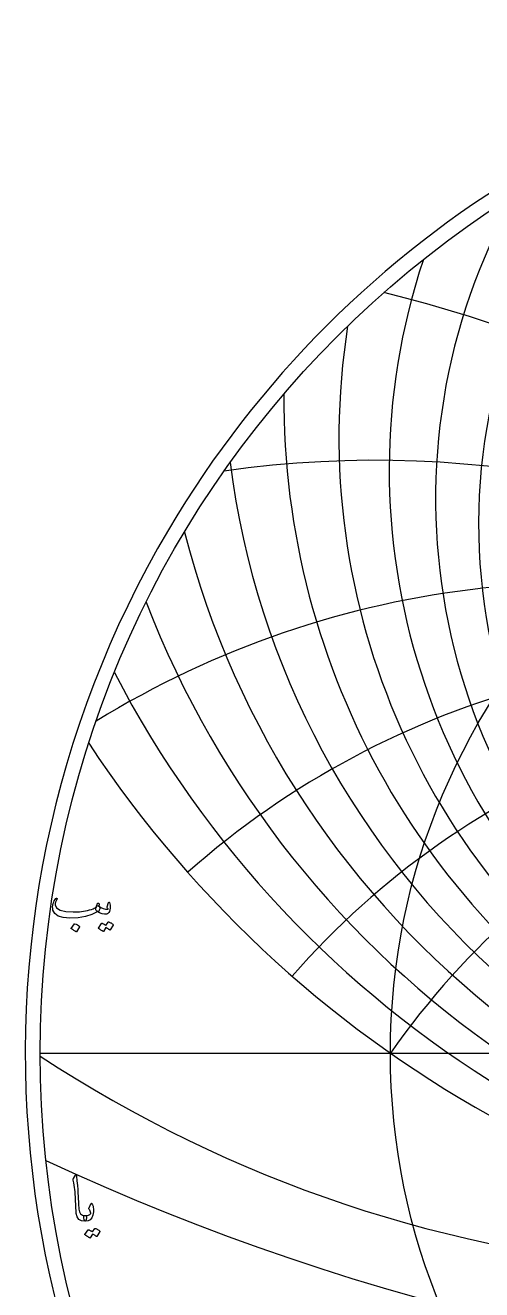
# Model space of a CAD drawing. Header units: millimetres. Extents: x -80 to 80, y -80 to 82.
# Drawn here: x -80.4 to -44.7, y -18.5 to 80.3 of the extents above; entities that cross this region are included whole.
import ezdxf

# ---------------------------------------------------------------- set-up
doc = ezdxf.new("R2010")
doc.units = ezdxf.units.MM
for name, color, linetype in [('CUT_OUTER', 1, 'Continuous'), ('ENGRAVE', 7, 'Continuous'), ('ENGRAVE_FINE', 8, 'Continuous'), ('TEXT', 5, 'Continuous')]:
    doc.layers.add(name, color=color, linetype=linetype)

msp = doc.modelspace()

# ---------------------------------------------------------------- linework, layer by layer
at = {"layer": 'CUT_OUTER'}
for centre, radius, start, end in [((-0.0002, -0.0002), 80.3699, 149.413866, 87.803582), ((-0.0008, 0.0008), 80.3689, 92.195702, 149.41427)]:
    msp.add_arc(centre, radius, start, end, dxfattribs=at)
at = {"layer": 'ENGRAVE'}
msp.add_lwpolyline([(-79.2, 0), (79.2, 0)], dxfattribs=at)
for radius in [79.2, 51.8435]:
    msp.add_circle((0, 0), radius, dxfattribs=at)
for centre, radius, start, end in [((0, 51.0186), 60.1601, 179.528592, 0.471408), ((0, -36.3012), 63.2892, 35, 145), ((0, -36.3012), 63.2892, 35, 145), ((0, 74.0402), 90.3864, 213.457046, 326.542954), ((-22.8823, 85.3977), 102.4896, 236.667709, 266.3319)]:
    msp.add_arc(centre, radius, start, end, dxfattribs=at)
at = {"layer": 'ENGRAVE_FINE'}
for centre, radius, start, end in [((0, 41.3284), 44.9536, 136.796083, 43.203917), ((0, 43.3205), 48.3125, 150.489572, 29.510428), ((0, 45.5689), 51.9345, 161.537561, 18.462439), ((-75.4251, -36.3012), 98.4605, 13.093178, 76.453832), ((-75.4251, -36.3012), 98.4605, 13.093178, 76.453832), ((0, 48.1169), 55.865, 171.048618, 8.951382), ((-53.1059, -36.3012), 82.6182, 16.728117, 98.165378), ((-53.1059, -36.3012), 82.6182, 16.728117, 98.165378), ((0, 54.3421), 64.8898, 187.258895, 352.741105), ((0, 58.1741), 70.1431, 194.414995, 345.585005), ((-36.54, -36.3012), 73.0801, 20.634058, 121.597056), ((-36.54, -36.3012), 73.0801, 20.634058, 121.597056), ((0, 62.627), 76.0347, 201.114774, 338.885226), ((-23.0354, -36.3012), 67.351, 24.899487, 131.516559), ((-23.0354, -36.3012), 67.351, 24.899487, 131.516559), ((0, 67.8493), 82.7151, 207.44167, 332.55833), ((-11.1596, -36.3012), 64.2655, 29.638097, 138.81173), ((-11.1596, -36.3012), 64.2655, 29.638097, 138.81173), ((0, 160.5223), 186.3705, 245.003172, 294.996828)]:
    msp.add_arc(centre, radius, start, end, dxfattribs=at)
at = {"layer": 'TEXT'}
for points in [[(-74.6352, 11.4942), (-74.6304, 11.4917), (-74.6259, 11.4892), (-74.6216, 11.4867), (-74.6177, 11.4842), (-74.6138, 11.4814), (-74.6096, 11.478), (-74.6051, 11.4739), (-74.6002, 11.4692), (-74.56, 11.4218), (-74.544, 11.3543), (-74.5525, 11.2669), (-74.5853, 11.1595), (-74.6155, 11.0942), (-74.6465, 11.0533), (-74.678, 11.0367), (-74.7102, 11.0446), (-74.7264, 11.0524), (-74.7401, 11.0558), (-74.7514, 11.0549), (-74.7601, 11.0496), (-75.1698, 10.8254), (-75.6594, 10.6673), (-76.229, 10.5755), (-76.8785, 10.5499), (-77.4037, 10.5949), (-77.8003, 10.7148), (-78.0682, 10.9097), (-78.2075, 11.1795), (-78.229, 11.3069), (-78.2337, 11.4343), (-78.2215, 11.5617), (-78.1925, 11.6891), (-78.1528, 11.8018), (-78.1038, 11.9051), (-78.0454, 11.9991), (-77.9776, 12.0838), (-77.9648, 12.0944), (-77.9514, 12.1012), (-77.9374, 12.1044), (-77.9227, 12.1037), (-77.9089, 12.0978), (-77.8977, 12.09), (-77.889, 12.0803), (-77.8827, 12.0688), (-77.8799, 12.0575), (-77.8815, 12.0438), (-77.8874, 12.0275), (-77.8977, 12.0088), (-77.9701, 11.9026), (-78.0176, 11.799), (-78.0401, 11.6978), (-78.0376, 11.5991), (-77.9189, 11.3518), (-77.6429, 11.1745), (-77.2095, 11.067), (-76.6187, 11.0296), (-76.4565, 11.0321), (-76.2946, 11.0396), (-76.133, 11.0521), (-75.9717, 11.0695), (-75.8117, 11.092), (-75.6538, 11.1195), (-75.4981, 11.152), (-75.3447, 11.1894), (-75.1957, 11.2319), (-75.0736, 11.2744), (-74.9784, 11.3168), (-74.91, 11.3593), (-74.8836, 11.3818), (-74.8594, 11.4093), (-74.8374, 11.4417), (-74.8176, 11.4792), (-74.799, 11.5211), (-74.7807, 11.5667), (-74.7628, 11.616), (-74.7451, 11.6691), (-74.7383, 11.6853), (-74.7276, 11.699), (-74.7133, 11.7103), (-74.6952, 11.719), (-74.6758, 11.7237), (-74.6577, 11.7228), (-74.6408, 11.7162), (-74.6252, 11.704), (-74.6127, 11.6872), (-74.6052, 11.6666), (-74.6027, 11.6422), (-74.6052, 11.6141)], [(-74.7851, 11.0945), (-74.8394, 11.146), (-74.8675, 11.2107), (-74.8694, 11.2884), (-74.8451, 11.3793), (-74.7923, 11.4608), (-74.7439, 11.5104), (-74.6999, 11.5282), (-74.6602, 11.5142), (-74.4728, 11.3902), (-74.2855, 11.3031), (-74.0981, 11.2528), (-73.9108, 11.2394), (-73.9042, 11.2407), (-73.8995, 11.2444), (-73.8967, 11.2506), (-73.8958, 11.2594), (-73.9005, 11.2759), (-73.9145, 11.3006), (-73.9379, 11.3334), (-73.9707, 11.3743), (-73.977, 11.3868), (-73.9807, 11.3993), (-73.982, 11.4118), (-73.9807, 11.4243), (-73.8608, 11.769), (-73.8552, 11.7821), (-73.8483, 11.7915), (-73.8402, 11.7971), (-73.8308, 11.799), (-73.8215, 11.7974), (-73.8134, 11.7927), (-73.8065, 11.7849), (-73.8009, 11.774), (-73.7634, 11.6619), (-73.7409, 11.5504), (-73.7334, 11.4396), (-73.7409, 11.3293), (-73.7653, 11.1923), (-73.7984, 11.0808), (-73.8402, 10.9949), (-73.8908, 10.9346), (-73.9292, 10.9015), (-73.9645, 10.8772), (-73.9967, 10.8616), (-74.0257, 10.8547), (-74.1931, 10.851), (-74.3754, 10.8897), (-74.5728, 10.9709), (-74.7851, 11.0945)], [(-76.5288, 10.1053), (-76.5225, 10.1115), (-76.5138, 10.1153), (-76.5025, 10.1165), (-76.4888, 10.1153), (-76.3917, 10.0759), (-76.3002, 10.0278), (-76.2143, 9.971), (-76.1341, 9.9054), (-76.1263, 9.8954), (-76.1228, 9.8855), (-76.1238, 9.8755), (-76.1291, 9.8655), (-76.3639, 9.4858), (-76.3726, 9.4767), (-76.3839, 9.4745), (-76.3976, 9.4792), (-76.4138, 9.4908), (-76.4279, 9.5008), (-76.4501, 9.5157), (-76.4804, 9.5357), (-76.5188, 9.5607), (-76.5659, 9.5907), (-76.6224, 9.6257), (-76.6883, 9.6656), (-76.7636, 9.7106), (-76.7736, 9.7181), (-76.7786, 9.7256), (-76.7786, 9.7331), (-76.7736, 9.7406)], [(-73.8958, 10.2452), (-73.8895, 10.2514), (-73.8808, 10.2552), (-73.8696, 10.2564), (-73.8558, 10.2552), (-73.8066, 10.2367), (-73.759, 10.2164), (-73.713, 10.1943), (-73.6685, 10.1702), (-73.6252, 10.144), (-73.5829, 10.1153), (-73.5415, 10.0841), (-73.5011, 10.0503), (-73.4933, 10.04), (-73.4899, 10.0291), (-73.4908, 10.0175), (-73.4961, 10.0054), (-73.7359, 9.6257), (-73.7425, 9.6207), (-73.7522, 9.6207), (-73.765, 9.6257), (-73.7809, 9.6356), (-73.7918, 9.6449), (-73.8096, 9.6575), (-73.8343, 9.6736), (-73.8658, 9.6931), (-73.9045, 9.7164), (-73.9508, 9.7437), (-74.0045, 9.7751), (-74.0657, 9.8105), (-74.2555, 9.5157), (-74.2643, 9.5067), (-74.2755, 9.5045), (-74.2892, 9.5092), (-74.3055, 9.5207), (-74.3195, 9.5307), (-74.3417, 9.5457), (-74.372, 9.5657), (-74.4104, 9.5907), (-74.4575, 9.6207), (-74.5141, 9.6556), (-74.58, 9.6956), (-74.6552, 9.7406), (-74.663, 9.7481), (-74.6664, 9.7556), (-74.6655, 9.763), (-74.6602, 9.7705), (-74.4154, 10.1353), (-74.4091, 10.1415), (-74.4004, 10.1453), (-74.3892, 10.1465), (-74.3754, 10.1453), (-74.3336, 10.1317), (-74.293, 10.1159), (-74.2536, 10.0979), (-74.2155, 10.0778), (-74.1787, 10.0558), (-74.1431, 10.0322), (-74.1088, 10.0071), (-74.0757, 9.9804)], [(-76.4485, -9.5405), (-76.4388, -9.5255), (-76.4298, -9.5155), (-76.4213, -9.5105), (-76.4135, -9.5105), (-76.4017, -9.517), (-76.3911, -9.5367), (-76.3817, -9.5695), (-76.3736, -9.6154), (-76.3324, -9.9885), (-76.2986, -10.3336), (-76.2724, -10.6505), (-76.2537, -10.9394), (-76.2416, -11.1864), (-76.2306, -11.4078), (-76.2204, -11.6035), (-76.2112, -11.7737), (-76.2032, -11.9183), (-76.1968, -12.0373), (-76.192, -12.1306), (-76.1887, -12.1984), (-76.1444, -12.4014), (-76.0463, -12.5506), (-75.8946, -12.6462), (-75.6891, -12.688), (-75.632, -12.703), (-75.5954, -12.738), (-75.5795, -12.7929), (-75.5842, -12.8679), (-75.6076, -12.9859), (-75.6329, -13.0702), (-75.6601, -13.1208), (-75.6891, -13.1377), (-75.9783, -13.0996), (-76.1912, -12.9853), (-76.328, -12.7948), (-76.3886, -12.5281), (-76.3981, -12.4006), (-76.4067, -12.2727), (-76.4143, -12.1445), (-76.421, -12.016), (-76.4271, -11.8872), (-76.4329, -11.7581), (-76.4384, -11.6287), (-76.4435, -11.4989), (-76.4529, -11.2515), (-76.466, -11.0287), (-76.4829, -10.8305), (-76.5035, -10.6571), (-76.5278, -10.4905), (-76.5559, -10.313), (-76.5878, -10.1245), (-76.6234, -9.9252), (-76.6281, -9.8892), (-76.6271, -9.8565), (-76.6206, -9.8268), (-76.6084, -9.8003)], [(-75.3893, -12.0835), (-75.2494, -11.7737), (-75.2288, -11.7397), (-75.207, -11.7275), (-75.1839, -11.7372), (-75.1595, -11.7687), (-75.1145, -11.8632), (-75.0796, -11.9617), (-75.0546, -12.0643), (-75.0396, -12.1709), (-75.0349, -12.2822), (-75.0409, -12.3989), (-75.0574, -12.5208), (-75.0846, -12.648), (-75.1673, -12.8623), (-75.2957, -13.0153), (-75.4696, -13.1071), (-75.6891, -13.1377), (-75.7144, -13.1217), (-75.7403, -13.074), (-75.7669, -12.9943), (-75.794, -12.8829), (-75.8018, -12.8232), (-75.8003, -12.7742), (-75.7893, -12.7358), (-75.769, -12.708), (-75.7528, -12.6974), (-75.7341, -12.6905), (-75.7128, -12.6874), (-75.6891, -12.688), (-75.5508, -12.6836), (-75.4305, -12.6555), (-75.3284, -12.6037), (-75.2444, -12.5281), (-75.2407, -12.5222), (-75.2394, -12.5144), (-75.2407, -12.5047), (-75.2444, -12.4932), (-75.2641, -12.4226), (-75.2932, -12.3508), (-75.3316, -12.2777), (-75.3793, -12.2034), (-75.395, -12.1753), (-75.4018, -12.1459), (-75.3999, -12.1153), (-75.3893, -12.0835)], [(-74.9447, -13.7022), (-74.9384, -13.696), (-74.9297, -13.6922), (-74.9184, -13.691), (-74.9047, -13.6922), (-74.8555, -13.7107), (-74.8079, -13.731), (-74.7618, -13.7531), (-74.7174, -13.7772), (-74.6741, -13.8034), (-74.6318, -13.8321), (-74.5904, -13.8634), (-74.55, -13.8971), (-74.5422, -13.9074), (-74.5387, -13.9183), (-74.5397, -13.9299), (-74.545, -13.942), (-74.7848, -14.3218), (-74.7914, -14.3267), (-74.801, -14.3267), (-74.8138, -14.3218), (-74.8298, -14.3118), (-74.8407, -14.3025), (-74.8585, -14.2899), (-74.8832, -14.2738), (-74.9147, -14.2543), (-74.9534, -14.231), (-74.9996, -14.2037), (-75.0533, -14.1723), (-75.1145, -14.1369), (-75.3044, -14.4317), (-75.3131, -14.4407), (-75.3244, -14.4429), (-75.3381, -14.4382), (-75.3544, -14.4267), (-75.3684, -14.4167), (-75.3906, -14.4017), (-75.4209, -14.3817), (-75.4593, -14.3567), (-75.5064, -14.3267), (-75.5629, -14.2918), (-75.6288, -14.2518), (-75.7041, -14.2068), (-75.7119, -14.1993), (-75.7153, -14.1919), (-75.7144, -14.1844), (-75.7091, -14.1769), (-75.4643, -13.8121), (-75.458, -13.8059), (-75.4493, -13.8022), (-75.438, -13.8009), (-75.4243, -13.8022), (-75.3825, -13.8157), (-75.3419, -13.8315), (-75.3025, -13.8495), (-75.2644, -13.8696), (-75.2276, -13.8916), (-75.192, -13.9152), (-75.1576, -13.9403), (-75.1245, -13.967)]]:
    msp.add_lwpolyline(points, close=True, dxfattribs=at)

doc.saveas('drawing.dxf')
